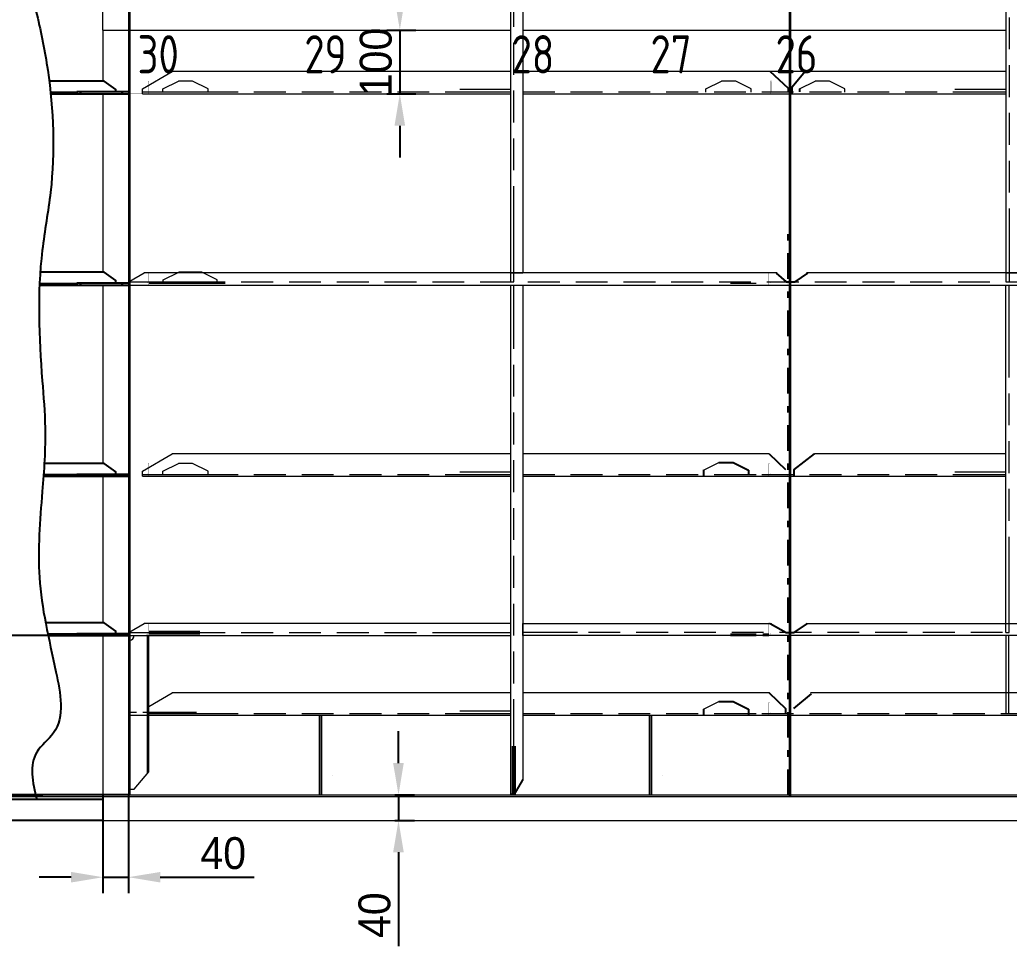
# Model space of a CAD drawing. Header units: millimetres. Extents: x 149544 to 197467, y -3118 to 25363.
# Drawn here: x 153197 to 154750, y 15909 to 17362 of the extents above; entities that cross this region are included whole.
import ezdxf

# ---------------------------------------------------------------- set-up
doc = ezdxf.new("R2010")
doc.units = ezdxf.units.MM
doc.header["$MEASUREMENT"] = 0
for name, pattern in [('K5LT32769', [0]), ('K5LT32781', [90, 40, -20, 10, -20]), ('K5LT32791', [0]), ('K5LT32795', [75, 50, -25])]:
    doc.linetypes.add(name, pattern=pattern)
doc.styles.add('KTEXTSTYLE', font='GOST_AU.SHX', dxfattribs={"width": 0.96, "height": 5})
doc.dimstyles.new('PB20', dxfattribs={"dimscale": 20, "dimtxt": 2.5, "dimasz": 2.5, "dimexe": 1.25, "dimexo": 0, "dimtad": 1, "dimdec": 0, "dimtxsty": 'Standard', "dimcen": 2.5, "dimclrd": 7, "dimclre": 7, "dimclrt": 4, "dimadec": 0, "dimazin": 0, "dimtfac": 1, "dimtdec": 0, "dimtmove": 0, "dimatfit": 3, "dimfxl": 1.25, "dimarcsym": 0})

# ---------------------------------------------------------------- blocks, each defined once
blk = doc.blocks.new('*D2344')
at = {"color": 7, "lineweight": -2}
for p, q in [((153793.7, 17395.9), (153793.7, 17445.9)), ((153773.2, 17345.9), (153818.7, 17345.9)), ((153793.7, 17345.9), (153793.7, 17245.9)), ((153773.2, 17245.9), (153818.7, 17245.9)), ((153793.7, 17195.9), (153793.7, 17145.9))]:
    blk.add_line(p, q, dxfattribs=at)
at = {"color": 7}
for points in [[(153785.3, 17395.9), (153802, 17395.9), (153793.7, 17345.9)], [(153785.3, 17195.9), (153802, 17195.9), (153793.7, 17245.9)]]:
    blk.add_solid(points, dxfattribs=at)
at = {"layer": 'Defpoints', "color": 0}
for p in [(153773.2, 17345.9), (153773.2, 17245.9), (153793.7, 17245.9)]:
    blk.add_point(p, dxfattribs=at)
at = {"color": 4, "insert": (153756.2, 17295.9), "char_height": 50, "attachment_point": 5, "rotation": 90}
blk.add_mtext('\\H50.0;\\W0.965;\\Q0;\\H50.0;\\W0.965;\\Q0;\\Q0;100', dxfattribs=at)
blk = doc.blocks.new('*D2345')
at = {"color": 7, "lineweight": -2}
for p, q in [((152687.7, 18685.9), (151945.4, 18685.9)), ((151970.4, 18635.9), (151970.4, 16155.9)), ((153327.8, 16105.9), (151945.4, 16105.9))]:
    blk.add_line(p, q, dxfattribs=at)
at = {"color": 7}
for points in [[(151962.1, 18635.9), (151978.8, 18635.9), (151970.4, 18685.9)], [(151962.1, 16155.9), (151978.8, 16155.9), (151970.4, 16105.9)]]:
    blk.add_solid(points, dxfattribs=at)
at = {"layer": 'Defpoints', "color": 0}
for p in [(152687.7, 18685.9), (151970.4, 16105.9), (153327.8, 16105.9)]:
    blk.add_point(p, dxfattribs=at)
at = {"color": 4, "insert": (151932.9, 17395.9), "char_height": 50, "attachment_point": 5, "rotation": 90}
blk.add_mtext('\\H50.0;\\W0.965;\\Q0;\\H50.0;\\W0.965;\\Q0;\\Q0;2580', dxfattribs=at)
blk = doc.blocks.new('*D2346')
at = {"color": 7, "lineweight": -2}
for p, q in [((153791.6, 16195.9), (153791.6, 16245.9)), ((153786.1, 16145.9), (153816.6, 16145.9)), ((153791.6, 16145.9), (153791.6, 16105.9)), ((153786.1, 16105.9), (153816.6, 16105.9)), ((153791.6, 16055.9), (153791.6, 15908.6))]:
    blk.add_line(p, q, dxfattribs=at)
at = {"color": 7}
for points in [[(153783.2, 16195.9), (153799.9, 16195.9), (153791.6, 16145.9)], [(153783.2, 16055.9), (153799.9, 16055.9), (153791.6, 16105.9)]]:
    blk.add_solid(points, dxfattribs=at)
at = {"layer": 'Defpoints', "color": 0}
for p in [(153786.1, 16145.9), (153786.1, 16105.9), (153791.6, 16105.9)]:
    blk.add_point(p, dxfattribs=at)
at = {"color": 4, "insert": (153754.1, 15957.2), "char_height": 50, "attachment_point": 5, "rotation": 90}
blk.add_mtext('\\H50.0;\\W0.965;\\Q0;\\H50.0;\\W0.965;\\Q0;\\Q0;40', dxfattribs=at)
blk = doc.blocks.new('*D2356')
at = {"color": 7, "lineweight": -2}
for p, q in [((152400.2, 17395.9), (152338.8, 17395.9)), ((152363.8, 16195.9), (152363.8, 17345.9)), ((153319.4, 16145.9), (152338.8, 16145.9))]:
    blk.add_line(p, q, dxfattribs=at)
at = {"color": 7}
for points in [[(152355.5, 17345.9), (152372.2, 17345.9), (152363.8, 17395.9)], [(152355.5, 16195.9), (152372.2, 16195.9), (152363.8, 16145.9)]]:
    blk.add_solid(points, dxfattribs=at)
at = {"layer": 'Defpoints', "color": 0}
for p in [(152363.8, 17395.9), (152400.2, 17395.9), (153319.4, 16145.9)]:
    blk.add_point(p, dxfattribs=at)
at = {"color": 4, "insert": (152326.3, 16770.9), "char_height": 50, "attachment_point": 5, "rotation": 90}
blk.add_mtext('\\H50.0;\\W0.965;\\Q0;\\H50.0;\\W0.965;\\Q0;\\Q0;1250', dxfattribs=at)
blk = doc.blocks.new('*D2360')
at = {"color": 7, "lineweight": -2}
for p, q in [((153327.8, 16145.9), (153327.8, 15991.8)), ((153367.8, 16145.9), (153367.8, 15991.8)), ((153277.8, 16016.8), (153227.8, 16016.8)), ((153327.8, 16016.8), (153367.8, 16016.8)), ((153417.8, 16016.8), (153565.2, 16016.8))]:
    blk.add_line(p, q, dxfattribs=at)
at = {"color": 7}
for points in [[(153277.8, 16025.1), (153277.8, 16008.5), (153327.8, 16016.8)], [(153417.8, 16025.1), (153417.8, 16008.5), (153367.8, 16016.8)]]:
    blk.add_solid(points, dxfattribs=at)
at = {"layer": 'Defpoints', "color": 0}
for p in [(153327.8, 16145.9), (153367.8, 16145.9), (153367.8, 16016.8)]:
    blk.add_point(p, dxfattribs=at)
at = {"color": 4, "insert": (153516.5, 16054.3), "char_height": 50, "attachment_point": 5}
blk.add_mtext('\\H50.0;\\W0.965;\\Q0;\\H50.0;\\W0.965;\\Q0;\\Q0;40', dxfattribs=at)
blk = doc.blocks.new('*D2386')
at = {"color": 7, "lineweight": -2}
for p, q in [((153369.8, 16395.9), (153018.5, 16395.9)), ((153043.5, 16195.9), (153043.5, 16345.9)), ((153367.8, 16145.9), (153018.5, 16145.9))]:
    blk.add_line(p, q, dxfattribs=at)
at = {"color": 7}
for points in [[(153035.1, 16345.9), (153051.8, 16345.9), (153043.5, 16395.9)], [(153035.1, 16195.9), (153051.8, 16195.9), (153043.5, 16145.9)]]:
    blk.add_solid(points, dxfattribs=at)
at = {"layer": 'Defpoints', "color": 0}
for p in [(153043.5, 16395.9), (153369.8, 16395.9), (153367.8, 16145.9)]:
    blk.add_point(p, dxfattribs=at)
at = {"color": 4, "insert": (153006, 16270.9), "char_height": 50, "attachment_point": 5, "rotation": 90}
blk.add_mtext('250', dxfattribs=at)
blk = doc.blocks.new('*D2388')
at = {"color": 7, "lineweight": -2}
for p, q in [((153169.7, 16193.7), (153169.7, 16302.1)), ((153233.2, 16143.7), (153144.7, 16143.7)), ((153233.2, 16138.9), (153144.7, 16138.9)), ((153169.7, 16138.9), (153169.7, 16143.7)), ((153169.7, 16088.9), (153169.7, 16038.9))]:
    blk.add_line(p, q, dxfattribs=at)
at = {"color": 7}
for points in [[(153161.4, 16193.7), (153178, 16193.7), (153169.7, 16143.7)], [(153161.4, 16088.9), (153178, 16088.9), (153169.7, 16138.9)]]:
    blk.add_solid(points, dxfattribs=at)
at = {"layer": 'Defpoints', "color": 0}
for p in [(153169.7, 16143.7), (153233.2, 16143.7), (153233.2, 16138.9)]:
    blk.add_point(p, dxfattribs=at)
at = {"color": 4, "insert": (153132.2, 16272.9), "char_height": 50, "attachment_point": 5, "rotation": 90}
blk.add_mtext('5', dxfattribs=at)

msp = doc.modelspace()

# ---------------------------------------------------------------- linework, layer by layer
at = {"color": 0, "linetype": 'K5LT32791', "lineweight": 18}
for p, q in [((153367.8, 18645.9), (153367.8, 16145.9)), ((153367.8, 18645.9), (153367.8, 16145.9)), ((153369.8, 18645.9), (153369.8, 16145.9)), ((154404.8, 18643.7), (154404.8, 16143.7)), ((153887.8, 17253), (153967.8, 17253)), ((154664.8, 17253), (154744.8, 17253)), ((153887.8, 16653), (153967.8, 16653)), ((154664.8, 16653), (154744.8, 16653)), ((153399.8, 16403), (153479.8, 16403)), ((153369.8, 16275.7), (153380.4, 16275.7)), ((153390.2, 16275.7), (153474.8, 16275.7)), ((153887.8, 16278), (153967.8, 16278)), ((153974.9, 16222.5), (153974.9, 16145.8)), ((153974.9, 16147.3), (153974.9, 16222.5)), ((153222.1, 16145.9), (155189.7, 16145.9)), ((153222.6, 16143.7), (155189.7, 16143.7)), ((153327.8, 16145.9), (155189.7, 16145.9))]:
    msp.add_line(p, q, dxfattribs=at)
at = {"color": 3, "linetype": 'K5LT32791', "lineweight": 18}
for p, q in [((153369.8, 18645.9), (153369.8, 16145.9)), ((154406.8, 18643.7), (154406.8, 16143.7))]:
    msp.add_line(p, q, dxfattribs=at)
at = {"color": 0, "linetype": 'K5LT32769', "lineweight": 18}
for p, q in [((153967.8, 16950.9), (153967.8, 17840.9)), ((153986.8, 17826.9), (153986.8, 16964.9)), ((154744.8, 17840.9), (154744.8, 16950.9)), ((153327.8, 17345.9), (153327.8, 17525.9)), ((153327.8, 17345.9), (153327.8, 17265.9)), ((153327.8, 17345.9), (153967.8, 17345.9)), ((153986.8, 17345.9), (154744.8, 17345.9)), ((153389.8, 17253.9), (153436.6, 17280.9)), ((153967.8, 17280.9), (153436.6, 17280.9)), ((154744.8, 17280.9), (153986.8, 17280.9)), ((153389.8, 17245.9), (153389.8, 17253.9)), ((153421.9, 17254), (153446.2, 17265.9)), ((153421.9, 17248.9), (153421.9, 17254)), ((153468.5, 17265.9), (153446.2, 17265.9)), ((153492.8, 17254), (153468.5, 17265.9)), ((153492.8, 17248.9), (153492.8, 17254)), ((154274.2, 17253.8), (154298.4, 17265.7)), ((154274.2, 17248.7), (154274.2, 17253.8)), ((154320.8, 17265.7), (154298.4, 17265.7)), ((154345, 17253.8), (154320.8, 17265.7)), ((154345, 17248.7), (154345, 17253.8)), ((154421.2, 17253.8), (154445.4, 17265.7)), ((154467.8, 17265.7), (154445.4, 17265.7)), ((154492, 17253.8), (154467.8, 17265.7)), ((154492, 17248.7), (154492, 17253.8)), ((153327.8, 17245.9), (153327.8, 16965.9)), ((153389.8, 17245.9), (153389.8, 17248.9)), ((153389.8, 17248.9), (153489.8, 17248.9)), ((153389.8, 17245.9), (153967.8, 17245.9)), ((153399.8, 17248.9), (153504.8, 17248.9)), ((153399.8, 17248.9), (153443.8, 17248.9)), ((153399.8, 17245.9), (153504.8, 17245.9)), ((153399.8, 17245.9), (153443.8, 17245.9)), ((153443.8, 17248.9), (153464.1, 17248.9)), ((153443.8, 17245.9), (153464.1, 17245.9)), ((153887.8, 17248.9), (153958.3, 17248.9)), ((153887.8, 17245.9), (153958.3, 17245.9)), ((153958.3, 17248.9), (153967.8, 17248.9)), ((153958.3, 17245.9), (153967.8, 17245.9)), ((153986.8, 17245.9), (154744.8, 17245.9)), ((154664.8, 17248.9), (154735.3, 17248.9)), ((154664.8, 17245.9), (154735.3, 17245.9)), ((154735.3, 17248.9), (154744.8, 17248.9)), ((154735.3, 17245.9), (154744.8, 17245.9)), ((153972.8, 16950.9), (153972.8, 17050.9)), ((154749.8, 17050.9), (154749.8, 16950.9)), ((153369.8, 16951.9), (153392.4, 16964.9)), ((154385.9, 16964.9), (153392.4, 16964.9)), ((153422.5, 16954), (153446.7, 16965.9)), ((153482.9, 16965.9), (153446.7, 16965.9)), ((153507.2, 16954), (153482.9, 16965.9)), ((153967.8, 16964.9), (153986.8, 16964.9)), ((155189.7, 16964.9), (154432, 16964.9)), ((154744.8, 16964.9), (154763.8, 16964.9)), ((153327.8, 16945.9), (153327.8, 16665.9)), ((153369.8, 16945.9), (153369.8, 16951.9)), ((153369.8, 16945.9), (153369.8, 16950.9)), ((153369.8, 16950.9), (153469.8, 16950.9)), ((153369.8, 16945.9), (155189.7, 16945.9)), ((153399.8, 16948.9), (153519.8, 16948.9)), ((153399.8, 16945.9), (153519.8, 16945.9)), ((153409.3, 16945.9), (153519.8, 16945.9)), ((153422.5, 16948.9), (153422.5, 16954)), ((153507.2, 16948.9), (153507.2, 16954)), ((153967.8, 16950.9), (153972.8, 16950.9)), ((153967.8, 16945.9), (153986.8, 16945.9)), ((153967.8, 16145.9), (153967.8, 16945.9)), ((153967.8, 16945.9), (153972.8, 16945.9)), ((153972.8, 16845.9), (153972.8, 16945.9)), ((153986.8, 16945.9), (153986.8, 16168.5)), ((154744.8, 16950.9), (154749.8, 16950.9)), ((154744.8, 16945.9), (154763.8, 16945.9)), ((154744.8, 16400.9), (154744.8, 16945.9)), ((154744.8, 16945.9), (154749.8, 16945.9)), ((154749.8, 16845.9), (154749.8, 16945.9)), ((153389.8, 16653.9), (153436.6, 16680.9)), ((153967.8, 16680.9), (153436.6, 16680.9)), ((154373.2, 16680.9), (153986.8, 16680.9)), ((154744.8, 16680.9), (154444.7, 16680.9)), ((153421.9, 16654), (153446.2, 16665.9)), ((153468.5, 16665.9), (153446.2, 16665.9)), ((153492.8, 16654), (153468.5, 16665.9)), ((154270.1, 16655.6), (154294.4, 16667.5)), ((154341, 16655.6), (154316.7, 16667.5)), ((153389.8, 16645.9), (153389.8, 16653.9)), ((153389.8, 16645.9), (153389.8, 16648.9)), ((153389.8, 16648.9), (153489.8, 16648.9)), ((153399.8, 16648.9), (153504.8, 16648.9)), ((153399.8, 16648.9), (153443.8, 16648.9)), ((153421.9, 16648.9), (153421.9, 16654)), ((153443.8, 16648.9), (153464.1, 16648.9)), ((153492.8, 16648.9), (153492.8, 16654)), ((153887.8, 16648.9), (153958.3, 16648.9)), ((153958.3, 16648.9), (153967.8, 16648.9)), ((154664.8, 16648.9), (154735.3, 16648.9)), ((154735.3, 16648.9), (154744.8, 16648.9)), ((153327.8, 16645.9), (153327.8, 16415.9)), ((153389.8, 16645.9), (153967.8, 16645.9)), ((153399.8, 16645.9), (153504.8, 16645.9)), ((153399.8, 16645.9), (153443.8, 16645.9)), ((153443.8, 16645.9), (153464.1, 16645.9)), ((153887.8, 16645.9), (153958.3, 16645.9)), ((153958.3, 16645.9), (153967.8, 16645.9)), ((153986.8, 16645.9), (154744.8, 16645.9)), ((154664.8, 16645.9), (154735.3, 16645.9)), ((154735.3, 16645.9), (154744.8, 16645.9)), ((154749.8, 16400.9), (154749.8, 16500.9)), ((153369.8, 16401.9), (153392.4, 16414.9)), ((153967.8, 16414.9), (153392.4, 16414.9)), ((153986.8, 16395.9), (153986.8, 16414.9)), ((153986.8, 16414.9), (154376.8, 16414.9)), ((154431.2, 16414.9), (155189.7, 16414.9)), ((154744.8, 16414.9), (154763.8, 16414.9)), ((153369.8, 16395.9), (153369.8, 16401.9)), ((153369.8, 16395.9), (153369.8, 16400.9)), ((153369.8, 16400.9), (153469.8, 16400.9)), ((153399.8, 16398.9), (153479.8, 16398.9)), ((153867.8, 16400.9), (153967.8, 16400.9)), ((153972.8, 16395.9), (153972.8, 16400.9)), ((154072.8, 16400.9), (153986.8, 16400.9)), ((154744.8, 16400.9), (154749.8, 16400.9)), ((153327.8, 16395.9), (153327.8, 16105.9)), ((153369.8, 16395.9), (153967.8, 16395.9)), ((153376.8, 16395.9), (153399.8, 16395.9)), ((153397.8, 16179.8), (153397.8, 16397.1)), ((153399.8, 16395.9), (153479.8, 16395.9)), ((153399.8, 16182.1), (153399.8, 16395.9)), ((155189.7, 16395.9), (153986.8, 16395.9)), ((154744.8, 16395.9), (154744.8, 16273.9)), ((154748.8, 16395.9), (154748.8, 16273.9)), ((153399.8, 16284.7), (153436.6, 16305.9)), ((153967.8, 16305.9), (153436.6, 16305.9)), ((154373.7, 16305.9), (153986.8, 16305.9)), ((155189.7, 16305.9), (154438.1, 16305.9)), ((154270.1, 16280.6), (154294.4, 16292.5)), ((154341, 16280.6), (154316.7, 16292.5)), ((153399.8, 16273.9), (153489.8, 16273.9)), ((153887.8, 16273.9), (153958.3, 16273.9)), ((153369.8, 16270.9), (153474.8, 16270.9)), ((153369.8, 16270.9), (153426.6, 16270.9)), ((153389.8, 16270.9), (153967.8, 16270.9)), ((153426.6, 16270.9), (153442.7, 16270.9)), ((153667.8, 16270.9), (153667.8, 16145.9)), ((153667.8, 16145.9), (153667.8, 16270.9)), ((153670.8, 16270.9), (153670.8, 16145.9)), ((153670.8, 16145.9), (153670.8, 16270.9)), ((153887.8, 16270.9), (153958.3, 16270.9)), ((153986.8, 16270.9), (155189.7, 16270.9)), ((154185.8, 16270.9), (154185.8, 16145.9)), ((154185.8, 16145.9), (154185.8, 16270.9)), ((154188.8, 16270.9), (154188.8, 16145.9)), ((154188.8, 16145.9), (154188.8, 16270.9)), ((153972.8, 16145.9), (153972.8, 16245.9)), ((153967.8, 16222.5), (153967.8, 16147.1)), ((153967.8, 16148.6), (153967.8, 16222.5)), ((153970.8, 16222.5), (153970.8, 16147.1)), ((153970.8, 16148.6), (153970.8, 16222.5)), ((153667.8, 16178.9), (153667.8, 16201.6)), ((153670.8, 16178.9), (153670.8, 16201.6)), ((154185.8, 16178.9), (154185.8, 16201.6)), ((154188.8, 16178.9), (154188.8, 16201.6)), ((153376.5, 16154.9), (153399.8, 16182.1)), ((153973.8, 16147.5), (153986.8, 16170)), ((153973.8, 16145.9), (153986.8, 16168.5)), ((153369.8, 16154.9), (153376.5, 16154.9)), ((153967.8, 16147.5), (153973.8, 16147.5)), ((153967.8, 16145.9), (153973.8, 16145.9)), ((153967.8, 16145.9), (153972.8, 16145.9)), ((153967.8, 16145.9), (153972.8, 16145.9)), ((153327.8, 16105.9), (155189.7, 16105.9))]:
    msp.add_line(p, q, dxfattribs=at)
at = {"color": 0, "linetype": 'K5LT32795', "lineweight": 18}
for p, q in [((153972.8, 17050.9), (153972.8, 17740.9)), ((154749.8, 17740.9), (154749.8, 17050.9)), ((153489.8, 17248.9), (153967.8, 17248.9)), ((153986.8, 17248.9), (154744.8, 17248.9)), ((153469.8, 16950.9), (155189.7, 16950.9)), ((153972.8, 16245.9), (153972.8, 16845.9)), ((154749.8, 16500.9), (154749.8, 16845.9)), ((153489.8, 16648.9), (153967.8, 16648.9)), ((153986.8, 16648.9), (154744.8, 16648.9)), ((153469.8, 16400.9), (153867.8, 16400.9)), ((155189.7, 16400.9), (154072.8, 16400.9)), ((153489.8, 16273.9), (153967.8, 16273.9)), ((153986.8, 16273.9), (155189.7, 16273.9))]:
    msp.add_line(p, q, dxfattribs=at)
at = {"color": 7}
for p, q in [((154374.5, 17281.7), (154403.1, 17254.9)), ((154408.8, 17256.4), (154430.6, 17282.2)), ((154403.1, 17254.9), (154403.1, 17248.5)), ((154408.8, 17256.4), (154408.8, 17245.9)), ((154421.2, 17253.8), (154421.2, 17248.9)), ((154384.1, 16964.6), (154399.8, 16950.9)), ((154414.4, 16950.9), (154434, 16964.6)), ((154399.8, 16950.9), (154414.4, 16950.9)), ((154373.2, 16680.9), (154399, 16656.7)), ((154412.1, 16656.2), (154444.7, 16680.9)), ((154294.4, 16667.5), (154316.7, 16667.5)), ((154316.7, 16667.5), (154341, 16655.6)), ((154270.3, 16656.2), (154270.3, 16646.7)), ((154341, 16655.6), (154341, 16648.9)), ((154412.1, 16656.2), (154412.1, 16645.9)), ((154374.8, 16414.9), (154400, 16400.5)), ((154412.8, 16400.5), (154433.6, 16415.1)), ((154400, 16400.5), (154412.8, 16400.5)), ((154373.2, 16305.9), (154399, 16281.7)), ((154294.4, 16292.5), (154316.7, 16292.5)), ((154316.7, 16292.5), (154341, 16280.6)), ((154412, 16281.7), (154439.7, 16304.3)), ((154270.1, 16280.6), (154270.1, 16270.9)), ((154341, 16280.6), (154341, 16270.9)), ((154399, 16281.7), (154399, 16272.9))]:
    msp.add_line(p, q, dxfattribs=at)
at = {"color": 0}
for p, q in [((153286.8, 17247.9), (153245.5, 17247.9)), ((153245.7, 17245.9), (153286.8, 17245.9)), ((153245.7, 17245.9), (153286.8, 17245.9)), ((153286.8, 17248.9), (153286.8, 17245.9)), ((153286.8, 17247.9), (153286.8, 17245.9)), ((153357.8, 17245.9), (153367.8, 17245.9)), ((153228.3, 16945.9), (153286.8, 16945.9)), ((153228.3, 16945.9), (153286.8, 16945.9)), ((153286.8, 16947.9), (153228.4, 16947.9)), ((153286.8, 16948.9), (153286.8, 16945.9)), ((153286.8, 16947.9), (153286.8, 16945.9)), ((153357.8, 16945.9), (153367.8, 16945.9)), ((153286.8, 16647.9), (153234.5, 16647.9)), ((153286.8, 16648.9), (153286.8, 16645.9)), ((153286.8, 16647.9), (153286.8, 16645.9)), ((153234.4, 16645.9), (153286.8, 16645.9)), ((153234.4, 16645.9), (153286.8, 16645.9)), ((153357.8, 16645.9), (153367.8, 16645.9)), ((153286.8, 16397.9), (153241.4, 16397.9)), ((153286.8, 16398.9), (153286.8, 16395.9)), ((153286.8, 16397.9), (153286.8, 16395.9)), ((153241.8, 16395.9), (153286.8, 16395.9)), ((153241.8, 16395.9), (153286.8, 16395.9)), ((153357.8, 16395.9), (153367.8, 16395.9)), ((153327.8, 16138.9), (153223.8, 16138.9))]:
    msp.add_line(p, q, dxfattribs=at)
at = {"color": 0, "linetype": 'K5LT32781', "lineweight": 18}
for p, q in [((154402.8, 16145.9), (154402.8, 17036.2)), ((154404.8, 16145.9), (154404.8, 17036.2)), ((154312.8, 16948.9), (154372.8, 16948.9)), ((154312.8, 16945.9), (154372.8, 16945.9)), ((154312.8, 16648.9), (154363.3, 16648.9)), ((154363.3, 16648.9), (154372.8, 16648.9)), ((154363.3, 16648.9), (154372.8, 16648.9)), ((154312.8, 16645.9), (154363.3, 16645.9)), ((154363.3, 16645.9), (154372.8, 16645.9)), ((154363.3, 16645.9), (154372.8, 16645.9)), ((154312.8, 16398.9), (154363.3, 16398.9)), ((154363.3, 16398.9), (154372.8, 16398.9)), ((154363.3, 16398.9), (154372.8, 16398.9)), ((154312.8, 16395.9), (154372.8, 16395.9)), ((154312.8, 16395.9), (154372.8, 16395.9)), ((154312.8, 16395.9), (154363.3, 16395.9)), ((154312.8, 16395.9), (154372.8, 16395.9)), ((154363.3, 16395.9), (154372.8, 16395.9)), ((154363.3, 16395.9), (154372.8, 16395.9)), ((154312.8, 16273.9), (154363.3, 16273.9)), ((154363.3, 16273.9), (154372.8, 16273.9)), ((154363.3, 16273.9), (154372.8, 16273.9)), ((154312.8, 16270.9), (154363.3, 16270.9)), ((154312.8, 16270.9), (154363.3, 16270.9)), ((154363.3, 16270.9), (154372.8, 16270.9)), ((154363.3, 16270.9), (154372.8, 16270.9))]:
    msp.add_line(p, q, dxfattribs=at)
at = {"color": 0}
for points in [[(153347.9, 17248.9), (153347.9, 17252.9), (153329.6, 17265.9), (153243.4, 17265.9)], [(153286.8, 17245.9), (153292.7, 17245.9), (153292.7, 17248.9), (153286.8, 17248.9)], [(153292.7, 17245.9), (153357.8, 17245.9), (153357.8, 17248.9), (153292.7, 17248.9), (153292.7, 17245.9)], [(153367.8, 17248.9), (153357.8, 17248.9), (153357.8, 17245.9)], [(153347.9, 16948.9), (153347.9, 16952.9), (153329.6, 16965.9), (153229.4, 16965.9)], [(153286.8, 16945.9), (153292.7, 16945.9), (153292.7, 16948.9), (153286.8, 16948.9)], [(153292.7, 16945.9), (153357.8, 16945.9), (153357.8, 16948.9), (153292.7, 16948.9), (153292.7, 16945.9)], [(153367.8, 16948.9), (153357.8, 16948.9), (153357.8, 16945.9)], [(153347.9, 16648.9), (153347.9, 16652.9), (153329.6, 16665.9), (153235.7, 16665.9)], [(153286.8, 16645.9), (153292.7, 16645.9), (153292.7, 16648.9), (153286.8, 16648.9)], [(153292.7, 16645.9), (153357.8, 16645.9), (153357.8, 16648.9), (153292.7, 16648.9), (153292.7, 16645.9)], [(153367.8, 16648.9), (153357.8, 16648.9), (153357.8, 16645.9)], [(153347.9, 16398.9), (153347.9, 16402.9), (153329.6, 16415.9), (153237.8, 16415.9)], [(153286.8, 16395.9), (153292.7, 16395.9), (153292.7, 16398.9), (153286.8, 16398.9)], [(153292.7, 16395.9), (153357.8, 16395.9), (153357.8, 16398.9), (153292.7, 16398.9), (153292.7, 16395.9)], [(153367.8, 16398.9), (153357.8, 16398.9), (153357.8, 16395.9)]]:
    msp.add_lwpolyline(points, dxfattribs=at)
at = {"color": 0, "linetype": 'K5LT32791', "const_width": 0.18}
for points in [[(153369.8, 17245.9), (153369.8, 17246.9), (153370.1, 17247.6), (153370.8, 17247.9), (153395.8, 17247.9), (153396.8, 17248.2), (153397.6, 17248.9), (153397.8, 17249.9), (153397.8, 17264.9), (153398.1, 17265.6), (153398.8, 17265.9), (153399.8, 17265.9), (153399.8, 17245.9), (153369.8, 17245.9)], [(153369.8, 16945.9), (153369.8, 16946.9), (153370.1, 16947.6), (153370.8, 16947.9), (153395.8, 16947.9), (153396.8, 16948.2), (153397.6, 16948.9), (153397.8, 16949.9), (153397.8, 16964.9), (153398.1, 16965.6), (153398.8, 16965.9), (153399.8, 16965.9), (153399.8, 16945.9), (153369.8, 16945.9)], [(153369.8, 16645.9), (153369.8, 16646.9), (153370.1, 16647.6), (153370.8, 16647.9), (153395.8, 16647.9), (153396.8, 16648.2), (153397.6, 16648.9), (153397.8, 16649.9), (153397.8, 16664.9), (153398.1, 16665.6), (153398.8, 16665.9), (153399.8, 16665.9), (153399.8, 16645.9), (153369.8, 16645.9)], [(153369.8, 16395.9), (153369.8, 16396.9), (153370.1, 16397.6), (153370.8, 16397.9), (153395.8, 16397.9), (153396.8, 16398.2), (153397.6, 16398.9), (153397.8, 16399.9), (153397.8, 16414.9), (153398.1, 16415.6), (153398.8, 16415.9), (153399.8, 16415.9), (153399.8, 16395.9), (153369.8, 16395.9)], [(153667.8, 16145.9), (153668.8, 16145.9), (153669.5, 16146.3), (153669.8, 16147), (153669.8, 16174.5), (153670.1, 16175.6), (153670.8, 16176.4), (153671.8, 16176.7), (153686.8, 16176.7), (153687.5, 16177), (153687.8, 16177.8), (153687.8, 16178.9), (153667.8, 16178.9), (153667.8, 16145.9)], [(153967.8, 16145.9), (153968.8, 16145.9), (153969.5, 16146.3), (153969.8, 16147), (153969.8, 16174.5), (153970.1, 16175.6), (153970.8, 16176.4), (153971.8, 16176.7), (153986.8, 16176.7), (153987.5, 16177), (153987.8, 16177.8), (153987.8, 16178.9), (153967.8, 16178.9), (153967.8, 16145.9)], [(154185.8, 16145.9), (154186.8, 16145.9), (154187.5, 16146.3), (154187.8, 16147), (154187.8, 16174.5), (154188.1, 16175.6), (154188.8, 16176.4), (154189.8, 16176.7), (154204.8, 16176.7), (154205.5, 16177), (154205.8, 16177.8), (154205.8, 16178.9), (154185.8, 16178.9), (154185.8, 16145.9)]]:
    msp.add_lwpolyline(points, dxfattribs=at)
at = {"color": 0, "linetype": 'K5LT32781', "const_width": 0.18}
for points in [[(154405, 17246.5), (154405, 17247.5), (154404.7, 17248.2), (154404, 17248.5), (154379, 17248.5), (154378, 17248.8), (154377.2, 17249.5), (154377, 17250.5), (154377, 17265.5), (154376.7, 17266.2), (154376, 17266.5), (154375, 17266.5), (154375, 17246.5), (154405, 17246.5)], [(154402.8, 16945.9), (154402.8, 16946.9), (154402.5, 16947.6), (154401.8, 16947.9), (154376.8, 16947.9), (154375.8, 16948.2), (154375.1, 16948.9), (154374.8, 16949.9), (154374.8, 16964.9), (154374.5, 16965.6), (154373.8, 16965.9), (154372.8, 16965.9), (154372.8, 16945.9), (154402.8, 16945.9)], [(154402.8, 16645.9), (154402.8, 16646.9), (154402.5, 16647.6), (154401.8, 16647.9), (154376.8, 16647.9), (154375.8, 16648.2), (154375.1, 16648.9), (154374.8, 16649.9), (154374.8, 16664.9), (154374.5, 16665.6), (154373.8, 16665.9), (154372.8, 16665.9), (154372.8, 16645.9), (154402.8, 16645.9)], [(154402.8, 16395.9), (154402.8, 16396.9), (154402.5, 16397.6), (154401.8, 16397.9), (154376.8, 16397.9), (154375.8, 16398.2), (154375.1, 16398.9), (154374.8, 16399.9), (154374.8, 16414.9), (154374.5, 16415.6), (154373.8, 16415.9), (154372.8, 16415.9), (154372.8, 16395.9), (154402.8, 16395.9)], [(154402.8, 16270.9), (154402.8, 16271.9), (154402.5, 16272.6), (154401.8, 16272.9), (154376.8, 16272.9), (154375.8, 16273.2), (154375.1, 16273.9), (154374.8, 16274.9), (154374.8, 16289.9), (154374.5, 16290.6), (154373.8, 16290.9), (154372.8, 16290.9), (154372.8, 16270.9), (154402.8, 16270.9)]]:
    msp.add_lwpolyline(points, dxfattribs=at)
at = {"color": 0, "linetype": 'K5LT32769', "lineweight": 18}
msp.add_arc((153369.8, 16395.9), 7, 270, 0, dxfattribs=at)
at = {"color": 0}
msp.add_open_spline([(153206.5, 18652.9), (153210.2, 18637.1), (153222, 18574.4), (153214.3, 18483), (153199.8, 18385.3), (153203.2, 18293.8), (153200.7, 18179.9), (153264.4, 18059.5), (153243.9, 17946.7), (153245.2, 17799.9), (153272.5, 17659.7), (153183.7, 17510.9), (153220.5, 17394.3), (153249, 17250.6), (153254.1, 17123.9), (153223.2, 16963.7), (153228.4, 16839), (153239.5, 16713.1), (153231.8, 16610.6), (153220.9, 16479.9), (153250.2, 16362.5), (153271.1, 16253.8), (153208.3, 16207.3), (153217.2, 16165.7), (153223.8, 16138.9)], degree=3, knots=[67.300307, 67.300307, 67.300307, 67.300307, 115.952577, 259.523117, 337.984891, 411.984891, 534.280639, 674.94069, 801.021022, 866.021022, 1118.66405, 1198.703103, 1364.628538, 1453.273899, 1644.826764, 1737.245647, 1941.745647, 2015.882345, 2115.983544, 2250.558802, 2400.825232, 2496.908529, 2536.607396, 2611.949082, 2611.949082, 2611.949082, 2611.949082], dxfattribs=at)

# ---------------------------------------------------------------- texts
at = {"color": 0, "char_height": 2.5, "attachment_point": 1, "style": 'KTEXTSTYLE'}
for s, insert in [('{\\H24x;\\W0.965;\\C6;30}', (153382.1, 17337.9)), ('{\\H24x;\\W0.965;\\C6;29}', (153643.8, 17337.9)), ('{\\H24x;\\W0.965;\\C6;28}', (153969, 17337.9)), ('{\\H24x;\\W0.965;\\C6;27}', (154187, 17337.9)), ('{\\H24x;\\W0.965;\\C6;26}', (154383.3, 17337.9))]:
    msp.add_mtext(s, dxfattribs=dict(at, insert=insert))

# ---------------------------------------------------------------- dimensions: what is measured, and where the dimension line sits
at = {"color": 0}
for base, p1, p2, text, picture, middle in [((151970.4, 16105.9), (152687.7, 18685.9), (153327.8, 16105.9), '\\H50.0;\\W0.965;\\Q0;\\H50.0;\\W0.965;\\Q0;\\Q0;2580', '*D2345', (151970.4, 17395.9)), ((153793.7, 17245.9), (153773.2, 17345.9), (153773.2, 17245.9), '\\H50.0;\\W0.965;\\Q0;\\H50.0;\\W0.965;\\Q0;\\Q0;100', '*D2344', (153793.7, 17295.9)), ((152363.8, 17395.9), (153319.4, 16145.9), (152400.2, 17395.9), '\\H50.0;\\W0.965;\\Q0;\\H50.0;\\W0.965;\\Q0;\\Q0;1250', '*D2356', (152363.8, 16770.9)), ((153791.6, 16105.9), (153786.1, 16145.9), (153786.1, 16105.9), '\\H50.0;\\W0.965;\\Q0;\\H50.0;\\W0.965;\\Q0;\\Q0;40', '*D2346', (153791.6, 15957.2))]:
    dim = msp.add_linear_dim(base=base, p1=p1, p2=p2, angle=90, text=text, dimstyle='PB20', dxfattribs=at)
    dim.commit()
    dim.dimension.update_dxf_attribs({"geometry": picture, "text_midpoint": middle, "dimtype": 160})
for base, p1, p2, picture, middle in [((153043.5, 16395.9), (153367.8, 16145.9), (153369.8, 16395.9), '*D2386', (153006, 16270.9)), ((153169.7, 16143.7), (153233.2, 16138.9), (153233.2, 16143.7), '*D2388', (153132.2, 16272.9))]:
    dim = msp.add_linear_dim(base=base, p1=p1, p2=p2, angle=90, dimstyle='PB20', dxfattribs=at)
    dim.commit()
    dim.dimension.update_dxf_attribs({"geometry": picture, "text_midpoint": middle})
dim = msp.add_linear_dim(base=(153367.8, 16016.8), p1=(153327.8, 16145.9), p2=(153367.8, 16145.9), text='\\H50.0;\\W0.965;\\Q0;\\H50.0;\\W0.965;\\Q0;\\Q0;40', dimstyle='PB20', dxfattribs=at)
dim.commit()
dim.dimension.update_dxf_attribs({"geometry": '*D2360', "text_midpoint": (153516.5, 16016.8), "dimtype": 160})

doc.saveas('drawing.dxf')
